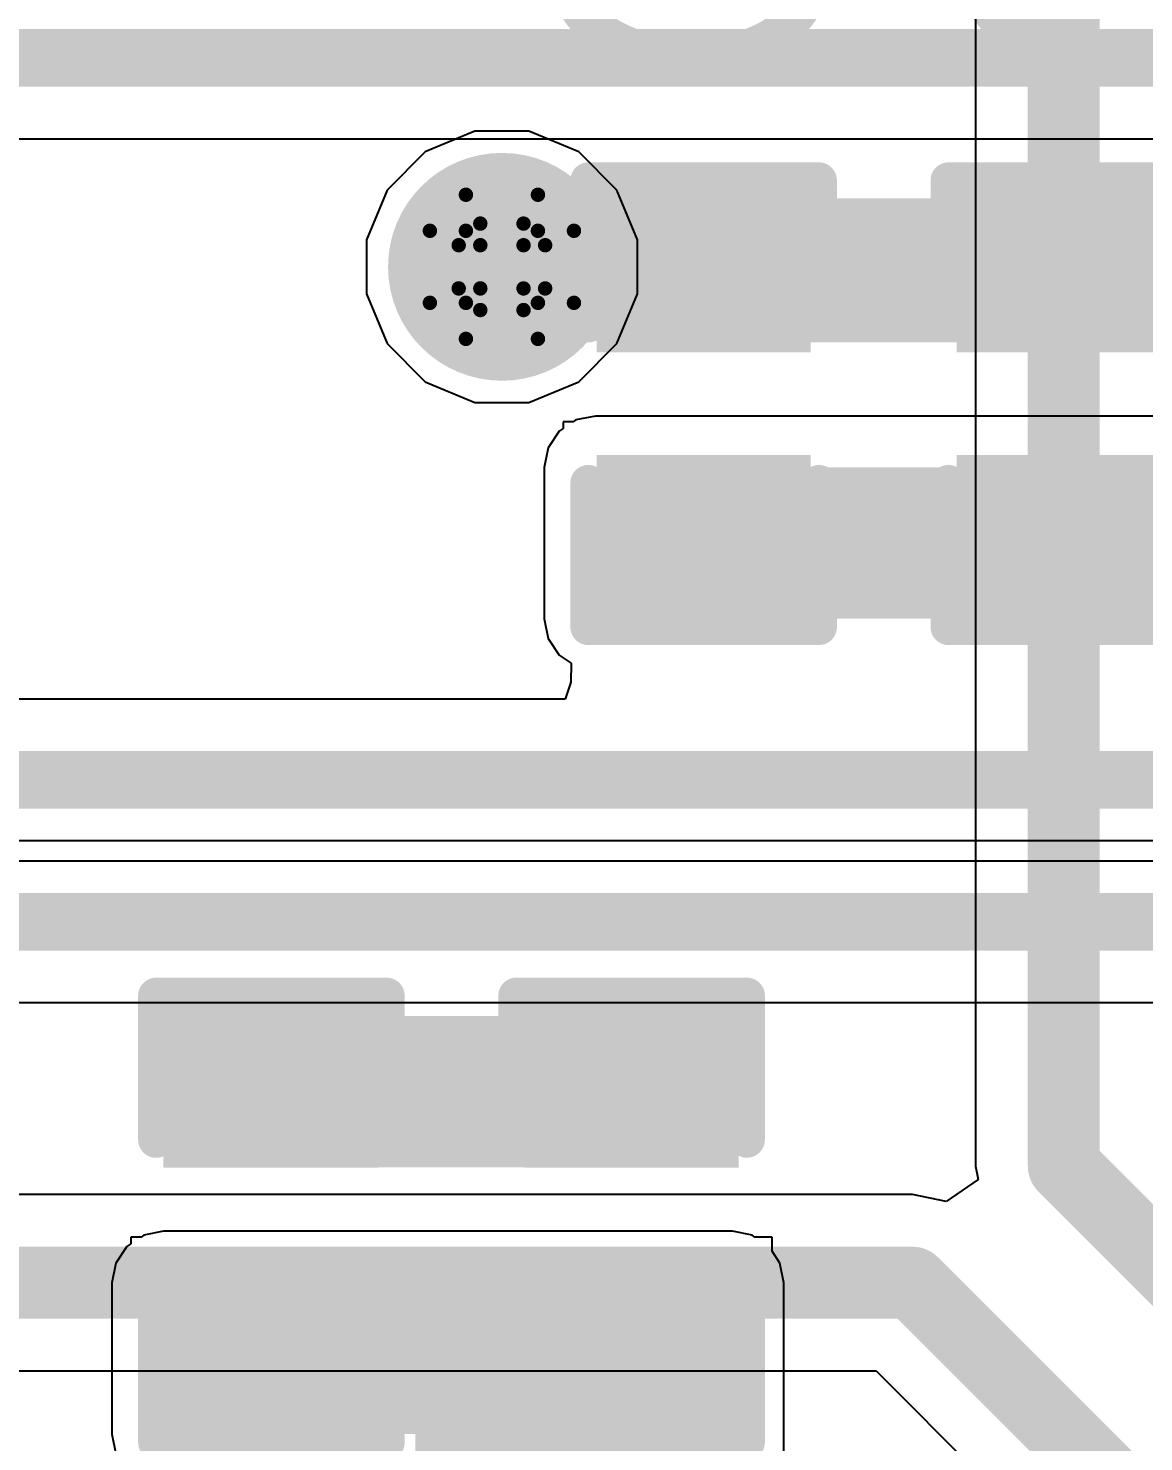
# Model space of a CAD drawing. Header units: inches. Extents: x -0.1 to 17.9, y -0.8 to 4.8.
# Drawn here: x 1.2062 to 1.3611, y 2.5989 to 2.7951 of the extents above; entities that cross this region are included whole.
import ezdxf

# ---------------------------------------------------------------- set-up
doc = ezdxf.new("R2010")
doc.units = ezdxf.units.IN
doc.header["$MEASUREMENT"] = 0
for name, color, linetype in [('Bottom Layer 1', 5, 'Continuous'), ('Bottom Overlay', 54, 'Continuous'), ('Bottom Paste', 16, 'Continuous'), ('Bottom Solder', 6, 'Continuous'), ('Drill Drawing', 1, 'Continuous'), ('GND+Signal', 16, 'Continuous'), ('PWR+Signal', 76, 'Continuous'), ('Top Layer 1', 1, 'Continuous'), ('Top Solder', 216, 'Continuous'), ('Via Holes', 16, 'Continuous')]:
    doc.layers.add(name, color=color, linetype=linetype)
doc.styles.add('Arial', font='', dxfattribs={"height": 0.2})
doc.styles.get('Arial').set_extended_font_data('Arial')

# ---------------------------------------------------------------- blocks, each defined once
blk = doc.blocks.new('C___0402_B_40')
at = {"layer": 'Bottom Layer 1'}
for points in [[(-0.0095, 0.0125), (-0.0095, -0.0125), (-0.0275, -0.0125), (-0.0275, 0.0125)], [(0.0275, 0.0125), (0.0275, -0.0125), (0.0095, -0.0125), (0.0095, 0.0125)]]:
    blk.add_hatch(color=5, dxfattribs=at).paths.add_polyline_path(points)
at = {"layer": 'Bottom Paste'}
for points in [[(-0.0095, 0.0125), (-0.0095, -0.0125), (-0.0275, -0.0125), (-0.0275, 0.0125)], [(0.0275, 0.0125), (0.0275, -0.0125), (0.0095, -0.0125), (0.0095, 0.0125)]]:
    blk.add_hatch(color=16, dxfattribs=at).paths.add_polyline_path(points)
at = {"layer": 'Bottom Solder'}
for points in [[(-0.00714, 0.01486), (-0.00714, -0.01486), (-0.02986, -0.01486), (-0.02986, 0.01486)], [(0.02986, 0.01486), (0.02986, -0.01486), (0.00714, -0.01486), (0.00714, 0.01486)]]:
    blk.add_hatch(color=6, dxfattribs=at).paths.add_polyline_path(points)
at = {"layer": 'Bottom Overlay'}
for points in [[(-0.031, 0.016, 0.005, 0.005, 0), (-0.011, 0.016, 0.005, 0.005, 0)], [(-0.031, 0.016, 0.005, 0.005, 0), (-0.031, -0.016, 0.005, 0.005, 0)], [(0.011, 0.016, 0.005, 0.005, 0), (0.031, 0.016, 0.005, 0.005, 0)], [(0.031, 0.016, 0.005, 0.005, 0), (0.031, -0.016, 0.005, 0.005, 0)], [(-0.031, -0.016, 0.005, 0.005, 0), (-0.011, -0.016, 0.005, 0.005, 0)], [(0.011, -0.016, 0.005, 0.005, 0), (0.031, -0.016, 0.005, 0.005, 0)]]:
    blk.add_lwpolyline(points, format="xyseb", dxfattribs=at)
for points in [[(-0.03225, 0.016, 0.0025, 0.0025, 1), (-0.02975, 0.016, 0.0025, 0.0025, 1)], [(-0.03225, 0.016, 0.0025, 0.0025, 1), (-0.02975, 0.016, 0.0025, 0.0025, 1)], [(-0.01225, 0.016, 0.0025, 0.0025, 1), (-0.00975, 0.016, 0.0025, 0.0025, 1)], [(0.00975, 0.016, 0.0025, 0.0025, 1), (0.01225, 0.016, 0.0025, 0.0025, 1)], [(0.02975, 0.016, 0.0025, 0.0025, 1), (0.03225, 0.016, 0.0025, 0.0025, 1)], [(0.02975, 0.016, 0.0025, 0.0025, 1), (0.03225, 0.016, 0.0025, 0.0025, 1)], [(-0.03225, -0.016, 0.0025, 0.0025, 1), (-0.02975, -0.016, 0.0025, 0.0025, 1)], [(-0.03225, -0.016, 0.0025, 0.0025, 1), (-0.02975, -0.016, 0.0025, 0.0025, 1)], [(-0.01225, -0.016, 0.0025, 0.0025, 1), (-0.00975, -0.016, 0.0025, 0.0025, 1)], [(0.00975, -0.016, 0.0025, 0.0025, 1), (0.01225, -0.016, 0.0025, 0.0025, 1)], [(0.02975, -0.016, 0.0025, 0.0025, 1), (0.03225, -0.016, 0.0025, 0.0025, 1)], [(0.02975, -0.016, 0.0025, 0.0025, 1), (0.03225, -0.016, 0.0025, 0.0025, 1)]]:
    blk.add_lwpolyline(points, format="xyseb", close=True, dxfattribs=at)
blk = doc.blocks.new('C___0402_B_41')
at = {"layer": 'Bottom Layer 1'}
for points in [[(-0.0095, 0.0125), (-0.0095, -0.0125), (-0.0275, -0.0125), (-0.0275, 0.0125)], [(0.0275, 0.0125), (0.0275, -0.0125), (0.0095, -0.0125), (0.0095, 0.0125)]]:
    blk.add_hatch(color=5, dxfattribs=at).paths.add_polyline_path(points)
at = {"layer": 'Bottom Paste'}
for points in [[(-0.0095, 0.0125), (-0.0095, -0.0125), (-0.0275, -0.0125), (-0.0275, 0.0125)], [(0.0275, 0.0125), (0.0275, -0.0125), (0.0095, -0.0125), (0.0095, 0.0125)]]:
    blk.add_hatch(color=16, dxfattribs=at).paths.add_polyline_path(points)
at = {"layer": 'Bottom Solder'}
for points in [[(-0.00714, 0.01486), (-0.00714, -0.01486), (-0.02986, -0.01486), (-0.02986, 0.01486)], [(0.02986, 0.01486), (0.02986, -0.01486), (0.00714, -0.01486), (0.00714, 0.01486)]]:
    blk.add_hatch(color=6, dxfattribs=at).paths.add_polyline_path(points)
at = {"layer": 'Bottom Overlay'}
for points in [[(-0.031, 0.016, 0.005, 0.005, 0), (-0.011, 0.016, 0.005, 0.005, 0)], [(-0.031, 0.016, 0.005, 0.005, 0), (-0.031, -0.016, 0.005, 0.005, 0)], [(0.011, 0.016, 0.005, 0.005, 0), (0.031, 0.016, 0.005, 0.005, 0)], [(0.031, 0.016, 0.005, 0.005, 0), (0.031, -0.016, 0.005, 0.005, 0)], [(-0.031, -0.016, 0.005, 0.005, 0), (-0.011, -0.016, 0.005, 0.005, 0)], [(0.011, -0.016, 0.005, 0.005, 0), (0.031, -0.016, 0.005, 0.005, 0)]]:
    blk.add_lwpolyline(points, format="xyseb", dxfattribs=at)
for points in [[(-0.03225, 0.016, 0.0025, 0.0025, 1), (-0.02975, 0.016, 0.0025, 0.0025, 1)], [(-0.03225, 0.016, 0.0025, 0.0025, 1), (-0.02975, 0.016, 0.0025, 0.0025, 1)], [(-0.01225, 0.016, 0.0025, 0.0025, 1), (-0.00975, 0.016, 0.0025, 0.0025, 1)], [(0.00975, 0.016, 0.0025, 0.0025, 1), (0.01225, 0.016, 0.0025, 0.0025, 1)], [(0.02975, 0.016, 0.0025, 0.0025, 1), (0.03225, 0.016, 0.0025, 0.0025, 1)], [(0.02975, 0.016, 0.0025, 0.0025, 1), (0.03225, 0.016, 0.0025, 0.0025, 1)], [(-0.03225, -0.016, 0.0025, 0.0025, 1), (-0.02975, -0.016, 0.0025, 0.0025, 1)], [(-0.03225, -0.016, 0.0025, 0.0025, 1), (-0.02975, -0.016, 0.0025, 0.0025, 1)], [(-0.01225, -0.016, 0.0025, 0.0025, 1), (-0.00975, -0.016, 0.0025, 0.0025, 1)], [(0.00975, -0.016, 0.0025, 0.0025, 1), (0.01225, -0.016, 0.0025, 0.0025, 1)], [(0.02975, -0.016, 0.0025, 0.0025, 1), (0.03225, -0.016, 0.0025, 0.0025, 1)], [(0.02975, -0.016, 0.0025, 0.0025, 1), (0.03225, -0.016, 0.0025, 0.0025, 1)]]:
    blk.add_lwpolyline(points, format="xyseb", close=True, dxfattribs=at)
blk = doc.blocks.new('C___0402_B_42')
at = {"layer": 'Bottom Layer 1'}
for points in [[(-0.0095, 0.0125), (-0.0095, -0.0125), (-0.0275, -0.0125), (-0.0275, 0.0125)], [(0.0275, 0.0125), (0.0275, -0.0125), (0.0095, -0.0125), (0.0095, 0.0125)]]:
    blk.add_hatch(color=5, dxfattribs=at).paths.add_polyline_path(points)
at = {"layer": 'Bottom Paste'}
for points in [[(-0.0095, 0.0125), (-0.0095, -0.0125), (-0.0275, -0.0125), (-0.0275, 0.0125)], [(0.0275, 0.0125), (0.0275, -0.0125), (0.0095, -0.0125), (0.0095, 0.0125)]]:
    blk.add_hatch(color=16, dxfattribs=at).paths.add_polyline_path(points)
at = {"layer": 'Bottom Solder'}
for points in [[(-0.00714, 0.01486), (-0.00714, -0.01486), (-0.02986, -0.01486), (-0.02986, 0.01486)], [(0.02986, 0.01486), (0.02986, -0.01486), (0.00714, -0.01486), (0.00714, 0.01486)]]:
    blk.add_hatch(color=6, dxfattribs=at).paths.add_polyline_path(points)
at = {"layer": 'Bottom Overlay'}
for points in [[(-0.031, 0.016, 0.005, 0.005, 0), (-0.011, 0.016, 0.005, 0.005, 0)], [(-0.031, 0.016, 0.005, 0.005, 0), (-0.031, -0.016, 0.005, 0.005, 0)], [(0.011, 0.016, 0.005, 0.005, 0), (0.031, 0.016, 0.005, 0.005, 0)], [(0.031, 0.016, 0.005, 0.005, 0), (0.031, -0.016, 0.005, 0.005, 0)], [(-0.031, -0.016, 0.005, 0.005, 0), (-0.011, -0.016, 0.005, 0.005, 0)], [(0.011, -0.016, 0.005, 0.005, 0), (0.031, -0.016, 0.005, 0.005, 0)]]:
    blk.add_lwpolyline(points, format="xyseb", dxfattribs=at)
for points in [[(-0.03225, 0.016, 0.0025, 0.0025, 1), (-0.02975, 0.016, 0.0025, 0.0025, 1)], [(-0.03225, 0.016, 0.0025, 0.0025, 1), (-0.02975, 0.016, 0.0025, 0.0025, 1)], [(-0.01225, 0.016, 0.0025, 0.0025, 1), (-0.00975, 0.016, 0.0025, 0.0025, 1)], [(0.00975, 0.016, 0.0025, 0.0025, 1), (0.01225, 0.016, 0.0025, 0.0025, 1)], [(0.02975, 0.016, 0.0025, 0.0025, 1), (0.03225, 0.016, 0.0025, 0.0025, 1)], [(0.02975, 0.016, 0.0025, 0.0025, 1), (0.03225, 0.016, 0.0025, 0.0025, 1)], [(-0.03225, -0.016, 0.0025, 0.0025, 1), (-0.02975, -0.016, 0.0025, 0.0025, 1)], [(-0.03225, -0.016, 0.0025, 0.0025, 1), (-0.02975, -0.016, 0.0025, 0.0025, 1)], [(-0.01225, -0.016, 0.0025, 0.0025, 1), (-0.00975, -0.016, 0.0025, 0.0025, 1)], [(0.00975, -0.016, 0.0025, 0.0025, 1), (0.01225, -0.016, 0.0025, 0.0025, 1)], [(0.02975, -0.016, 0.0025, 0.0025, 1), (0.03225, -0.016, 0.0025, 0.0025, 1)], [(0.02975, -0.016, 0.0025, 0.0025, 1), (0.03225, -0.016, 0.0025, 0.0025, 1)]]:
    blk.add_lwpolyline(points, format="xyseb", close=True, dxfattribs=at)
blk = doc.blocks.new('C___0402_B_43')
at = {"layer": 'Bottom Layer 1'}
for points in [[(-0.0095, 0.0125), (-0.0095, -0.0125), (-0.0275, -0.0125), (-0.0275, 0.0125)], [(0.0275, 0.0125), (0.0275, -0.0125), (0.0095, -0.0125), (0.0095, 0.0125)]]:
    blk.add_hatch(color=5, dxfattribs=at).paths.add_polyline_path(points)
at = {"layer": 'Bottom Paste'}
for points in [[(-0.0095, 0.0125), (-0.0095, -0.0125), (-0.0275, -0.0125), (-0.0275, 0.0125)], [(0.0275, 0.0125), (0.0275, -0.0125), (0.0095, -0.0125), (0.0095, 0.0125)]]:
    blk.add_hatch(color=16, dxfattribs=at).paths.add_polyline_path(points)
at = {"layer": 'Bottom Solder'}
for points in [[(-0.00714, 0.01486), (-0.00714, -0.01486), (-0.02986, -0.01486), (-0.02986, 0.01486)], [(0.02986, 0.01486), (0.02986, -0.01486), (0.00714, -0.01486), (0.00714, 0.01486)]]:
    blk.add_hatch(color=6, dxfattribs=at).paths.add_polyline_path(points)
at = {"layer": 'Bottom Overlay'}
for points in [[(-0.031, 0.016, 0.005, 0.005, 0), (-0.011, 0.016, 0.005, 0.005, 0)], [(-0.031, 0.016, 0.005, 0.005, 0), (-0.031, -0.016, 0.005, 0.005, 0)], [(0.011, 0.016, 0.005, 0.005, 0), (0.031, 0.016, 0.005, 0.005, 0)], [(0.031, 0.016, 0.005, 0.005, 0), (0.031, -0.016, 0.005, 0.005, 0)], [(-0.031, -0.016, 0.005, 0.005, 0), (-0.011, -0.016, 0.005, 0.005, 0)], [(0.011, -0.016, 0.005, 0.005, 0), (0.031, -0.016, 0.005, 0.005, 0)]]:
    blk.add_lwpolyline(points, format="xyseb", dxfattribs=at)
for points in [[(-0.03225, 0.016, 0.0025, 0.0025, 1), (-0.02975, 0.016, 0.0025, 0.0025, 1)], [(-0.03225, 0.016, 0.0025, 0.0025, 1), (-0.02975, 0.016, 0.0025, 0.0025, 1)], [(-0.01225, 0.016, 0.0025, 0.0025, 1), (-0.00975, 0.016, 0.0025, 0.0025, 1)], [(0.00975, 0.016, 0.0025, 0.0025, 1), (0.01225, 0.016, 0.0025, 0.0025, 1)], [(0.02975, 0.016, 0.0025, 0.0025, 1), (0.03225, 0.016, 0.0025, 0.0025, 1)], [(0.02975, 0.016, 0.0025, 0.0025, 1), (0.03225, 0.016, 0.0025, 0.0025, 1)], [(-0.03225, -0.016, 0.0025, 0.0025, 1), (-0.02975, -0.016, 0.0025, 0.0025, 1)], [(-0.03225, -0.016, 0.0025, 0.0025, 1), (-0.02975, -0.016, 0.0025, 0.0025, 1)], [(-0.01225, -0.016, 0.0025, 0.0025, 1), (-0.00975, -0.016, 0.0025, 0.0025, 1)], [(0.00975, -0.016, 0.0025, 0.0025, 1), (0.01225, -0.016, 0.0025, 0.0025, 1)], [(0.02975, -0.016, 0.0025, 0.0025, 1), (0.03225, -0.016, 0.0025, 0.0025, 1)], [(0.02975, -0.016, 0.0025, 0.0025, 1), (0.03225, -0.016, 0.0025, 0.0025, 1)]]:
    blk.add_lwpolyline(points, format="xyseb", close=True, dxfattribs=at)

msp = doc.modelspace()

# ---------------------------------------------------------------- hatches: boundary and pattern name
at = {"layer": 'Bottom Layer 1'}
h = msp.add_hatch(color=5, dxfattribs=at)
edge = h.paths.add_edge_path()
edge.add_arc((1.272, 2.762), 0.01181, 0, 360)
for points in [[(1.285, 2.71315), (1.389, 2.71315), (1.389, 2.73415), (1.285, 2.73415)], [(1.225, 2.637), (1.304, 2.637), (1.304, 2.658), (1.225, 2.658)], [(1.225, 2.6), (1.304, 2.6), (1.304, 2.621), (1.225, 2.621)], [(1.26, 2.558), (1.304, 2.558), (1.304, 2.621), (1.26, 2.621)]]:
    msp.add_hatch(color=5, dxfattribs=at).paths.add_polyline_path(points)
at = {"layer": 'Bottom Solder'}
h = msp.add_hatch(color=6, dxfattribs=at)
edge = h.paths.add_edge_path()
edge.add_arc((1.272, 2.762), 0.01581, 0, 360)
at = {"layer": 'GND+Signal'}
h = msp.add_hatch(color=16, dxfattribs=at)
edge = h.paths.add_edge_path()
edge.add_arc((1.272, 2.762), 0.01181, 0, 360)
at = {"layer": 'PWR+Signal'}
h = msp.add_hatch(color=76, dxfattribs=at)
edge = h.paths.add_edge_path()
edge.add_arc((1.272, 2.762), 0.01181, 0, 360)
at = {"layer": 'Top Layer 1'}
h = msp.add_hatch(color=1, dxfattribs=at)
edge = h.paths.add_edge_path()
edge.add_arc((1.272, 2.762), 0.01181, 0, 360)
at = {"layer": 'Top Solder'}
h = msp.add_hatch(color=216, dxfattribs=at)
edge = h.paths.add_edge_path()
edge.add_arc((1.272, 2.762), 0.01581, 0, 360)
at = {"layer": 'Via Holes'}
h = msp.add_hatch(color=7, dxfattribs=at)
edge = h.paths.add_edge_path()
edge.add_arc((1.272, 2.762), 0.00591, 0, 360)

# ---------------------------------------------------------------- linework, layer by layer
at = {"layer": 'Bottom Layer 1'}
for p, q in [((0.99465, 2.77978), (1.45135, 2.77978)), ((1.28227, 2.74075), (1.2819, 2.7405)), ((1.285, 2.74129), (1.28227, 2.74075)), ((1.37359, 2.74129), (1.285, 2.74129)), ((1.27995, 2.7392), (1.27841, 2.73689)), ((1.2805, 2.73957), (1.27995, 2.7392)), ((1.2819, 2.7405), (1.2805, 2.7405)), ((1.2805, 2.7405), (1.2805, 2.73957)), ((1.27841, 2.73689), (1.27786, 2.73415)), ((1.27786, 2.73415), (1.27786, 2.71315)), ((1.27786, 2.71315), (1.27841, 2.71042)), ((1.27841, 2.71042), (1.27995, 2.70811)), ((1.27995, 2.70811), (1.28161, 2.707)), ((1.28161, 2.707), (1.28155, 2.70437)), ((1.28155, 2.70437), (1.28078, 2.702)), ((1.28078, 2.702), (1.06346, 2.702)), ((1.06346, 2.67957), (1.42379, 2.67957)), ((1.2219, 2.62735), (1.2205, 2.62735)), ((1.2205, 2.62735), (1.2205, 2.62641)), ((1.22227, 2.62759), (1.2219, 2.62735)), ((1.225, 2.62814), (1.22227, 2.62759)), ((1.304, 2.62814), (1.225, 2.62814)), ((1.30673, 2.62759), (1.304, 2.62814)), ((1.3071, 2.62735), (1.30673, 2.62759)), ((1.3095, 2.62735), (1.3071, 2.62735)), ((1.3095, 2.62537), (1.3095, 2.62735)), ((1.21995, 2.62605), (1.21841, 2.62373)), ((1.2205, 2.62641), (1.21995, 2.62605)), ((1.31059, 2.62373), (1.3095, 2.62537)), ((1.21841, 2.62373), (1.21786, 2.621)), ((1.31114, 2.621), (1.31059, 2.62373)), ((1.21786, 2.621), (1.21786, 2.6)), ((1.31114, 2.558), (1.31114, 2.621)), ((1.21786, 2.6), (1.21841, 2.59727))]:
    msp.add_line(p, q, dxfattribs=at)
for points in [[(0.99, 2.791, 0.008, 0.008, 0), (1.456, 2.791, 0.008, 0.008, 0)], [(1.272, 2.762, 0.02, 0.02, 0), (1.2995, 2.762, 0.02, 0.02, 0)], [(1.2995, 2.762, 0.02, 0.02, 0), (1.3, 2.7615, 0.02, 0.02, 0)], [(1.3, 2.7615, 0.02, 0.02, 0), (1.35, 2.7615, 0.02, 0.02, 0)], [(1.04808, 2.69079, 0.008, 0.008, 0), (1.42379, 2.69079, 0.008, 0.008, 0)]]:
    msp.add_lwpolyline(points, format="xyseb", dxfattribs=at)
for points in [[(1.267, 2.762, 0.01, 0.01, 1), (1.277, 2.762, 0.01, 0.01, 1)], [(1.2945, 2.762, 0.01, 0.01, 1), (1.3045, 2.762, 0.01, 0.01, 1)], [(1.2945, 2.762, 0.01, 0.01, 1), (1.3045, 2.762, 0.01, 0.01, 1)], [(1.295, 2.7615, 0.01, 0.01, 1), (1.305, 2.7615, 0.01, 0.01, 1)], [(1.295, 2.7615, 0.01, 0.01, 1), (1.305, 2.7615, 0.01, 0.01, 1)], [(1.345, 2.7615, 0.01, 0.01, 1), (1.355, 2.7615, 0.01, 0.01, 1)]]:
    msp.add_lwpolyline(points, format="xyseb", close=True, dxfattribs=at)
at = {"layer": 'Drill Drawing'}
for points in [[(1.267, 2.767, 0.002, 0.002, 0), (1.267, 2.772, 0.002, 0.002, 0)], [(1.267, 2.772, 0.002, 0.002, 0), (1.277, 2.772, 0.002, 0.002, 0)], [(1.277, 2.767, 0.002, 0.002, 0), (1.277, 2.772, 0.002, 0.002, 0)], [(1.262, 2.757, 0.002, 0.002, 0), (1.262, 2.767, 0.002, 0.002, 0)], [(1.262, 2.767, 0.002, 0.002, 0), (1.267, 2.767, 0.002, 0.002, 0)], [(1.269, 2.765, 0.002, 0.002, 0), (1.269, 2.768, 0.002, 0.002, 0)], [(1.269, 2.768, 0.002, 0.002, 0), (1.275, 2.768, 0.002, 0.002, 0)], [(1.275, 2.765, 0.002, 0.002, 0), (1.275, 2.768, 0.002, 0.002, 0)], [(1.277, 2.767, 0.002, 0.002, 0), (1.282, 2.767, 0.002, 0.002, 0)], [(1.282, 2.757, 0.002, 0.002, 0), (1.282, 2.767, 0.002, 0.002, 0)], [(1.266, 2.759, 0.002, 0.002, 0), (1.266, 2.765, 0.002, 0.002, 0)], [(1.266, 2.765, 0.002, 0.002, 0), (1.269, 2.765, 0.002, 0.002, 0)], [(1.275, 2.765, 0.002, 0.002, 0), (1.278, 2.765, 0.002, 0.002, 0)], [(1.278, 2.759, 0.002, 0.002, 0), (1.278, 2.765, 0.002, 0.002, 0)], [(1.266, 2.759, 0.002, 0.002, 0), (1.269, 2.759, 0.002, 0.002, 0)], [(1.269, 2.756, 0.002, 0.002, 0), (1.269, 2.759, 0.002, 0.002, 0)], [(1.275, 2.759, 0.002, 0.002, 0), (1.278, 2.759, 0.002, 0.002, 0)], [(1.275, 2.756, 0.002, 0.002, 0), (1.275, 2.759, 0.002, 0.002, 0)], [(1.262, 2.757, 0.002, 0.002, 0), (1.267, 2.757, 0.002, 0.002, 0)], [(1.267, 2.752, 0.002, 0.002, 0), (1.267, 2.757, 0.002, 0.002, 0)], [(1.269, 2.756, 0.002, 0.002, 0), (1.275, 2.756, 0.002, 0.002, 0)], [(1.277, 2.757, 0.002, 0.002, 0), (1.282, 2.757, 0.002, 0.002, 0)], [(1.277, 2.752, 0.002, 0.002, 0), (1.277, 2.757, 0.002, 0.002, 0)], [(1.267, 2.752, 0.002, 0.002, 0), (1.277, 2.752, 0.002, 0.002, 0)]]:
    msp.add_lwpolyline(points, format="xyseb", dxfattribs=at)
for points in [[(1.2665, 2.772, 0.001, 0.001, 1), (1.2675, 2.772, 0.001, 0.001, 1)], [(1.2665, 2.772, 0.001, 0.001, 1), (1.2675, 2.772, 0.001, 0.001, 1)], [(1.2765, 2.772, 0.001, 0.001, 1), (1.2775, 2.772, 0.001, 0.001, 1)], [(1.2765, 2.772, 0.001, 0.001, 1), (1.2775, 2.772, 0.001, 0.001, 1)], [(1.2615, 2.767, 0.001, 0.001, 1), (1.2625, 2.767, 0.001, 0.001, 1)], [(1.2615, 2.767, 0.001, 0.001, 1), (1.2625, 2.767, 0.001, 0.001, 1)], [(1.2665, 2.767, 0.001, 0.001, 1), (1.2675, 2.767, 0.001, 0.001, 1)], [(1.2665, 2.767, 0.001, 0.001, 1), (1.2675, 2.767, 0.001, 0.001, 1)], [(1.2685, 2.768, 0.001, 0.001, 1), (1.2695, 2.768, 0.001, 0.001, 1)], [(1.2685, 2.768, 0.001, 0.001, 1), (1.2695, 2.768, 0.001, 0.001, 1)], [(1.2745, 2.768, 0.001, 0.001, 1), (1.2755, 2.768, 0.001, 0.001, 1)], [(1.2745, 2.768, 0.001, 0.001, 1), (1.2755, 2.768, 0.001, 0.001, 1)], [(1.2765, 2.767, 0.001, 0.001, 1), (1.2775, 2.767, 0.001, 0.001, 1)], [(1.2765, 2.767, 0.001, 0.001, 1), (1.2775, 2.767, 0.001, 0.001, 1)], [(1.2815, 2.767, 0.001, 0.001, 1), (1.2825, 2.767, 0.001, 0.001, 1)], [(1.2815, 2.767, 0.001, 0.001, 1), (1.2825, 2.767, 0.001, 0.001, 1)], [(1.2655, 2.765, 0.001, 0.001, 1), (1.2665, 2.765, 0.001, 0.001, 1)], [(1.2655, 2.765, 0.001, 0.001, 1), (1.2665, 2.765, 0.001, 0.001, 1)], [(1.2685, 2.765, 0.001, 0.001, 1), (1.2695, 2.765, 0.001, 0.001, 1)], [(1.2685, 2.765, 0.001, 0.001, 1), (1.2695, 2.765, 0.001, 0.001, 1)], [(1.2745, 2.765, 0.001, 0.001, 1), (1.2755, 2.765, 0.001, 0.001, 1)], [(1.2745, 2.765, 0.001, 0.001, 1), (1.2755, 2.765, 0.001, 0.001, 1)], [(1.2775, 2.765, 0.001, 0.001, 1), (1.2785, 2.765, 0.001, 0.001, 1)], [(1.2775, 2.765, 0.001, 0.001, 1), (1.2785, 2.765, 0.001, 0.001, 1)], [(1.2655, 2.759, 0.001, 0.001, 1), (1.2665, 2.759, 0.001, 0.001, 1)], [(1.2655, 2.759, 0.001, 0.001, 1), (1.2665, 2.759, 0.001, 0.001, 1)], [(1.2685, 2.759, 0.001, 0.001, 1), (1.2695, 2.759, 0.001, 0.001, 1)], [(1.2685, 2.759, 0.001, 0.001, 1), (1.2695, 2.759, 0.001, 0.001, 1)], [(1.2745, 2.759, 0.001, 0.001, 1), (1.2755, 2.759, 0.001, 0.001, 1)], [(1.2745, 2.759, 0.001, 0.001, 1), (1.2755, 2.759, 0.001, 0.001, 1)], [(1.2775, 2.759, 0.001, 0.001, 1), (1.2785, 2.759, 0.001, 0.001, 1)], [(1.2775, 2.759, 0.001, 0.001, 1), (1.2785, 2.759, 0.001, 0.001, 1)], [(1.2615, 2.757, 0.001, 0.001, 1), (1.2625, 2.757, 0.001, 0.001, 1)], [(1.2615, 2.757, 0.001, 0.001, 1), (1.2625, 2.757, 0.001, 0.001, 1)], [(1.2665, 2.757, 0.001, 0.001, 1), (1.2675, 2.757, 0.001, 0.001, 1)], [(1.2665, 2.757, 0.001, 0.001, 1), (1.2675, 2.757, 0.001, 0.001, 1)], [(1.2685, 2.756, 0.001, 0.001, 1), (1.2695, 2.756, 0.001, 0.001, 1)], [(1.2685, 2.756, 0.001, 0.001, 1), (1.2695, 2.756, 0.001, 0.001, 1)], [(1.2745, 2.756, 0.001, 0.001, 1), (1.2755, 2.756, 0.001, 0.001, 1)], [(1.2745, 2.756, 0.001, 0.001, 1), (1.2755, 2.756, 0.001, 0.001, 1)], [(1.2765, 2.757, 0.001, 0.001, 1), (1.2775, 2.757, 0.001, 0.001, 1)], [(1.2765, 2.757, 0.001, 0.001, 1), (1.2775, 2.757, 0.001, 0.001, 1)], [(1.2815, 2.757, 0.001, 0.001, 1), (1.2825, 2.757, 0.001, 0.001, 1)], [(1.2815, 2.757, 0.001, 0.001, 1), (1.2825, 2.757, 0.001, 0.001, 1)], [(1.2665, 2.752, 0.001, 0.001, 1), (1.2675, 2.752, 0.001, 0.001, 1)], [(1.2665, 2.752, 0.001, 0.001, 1), (1.2675, 2.752, 0.001, 0.001, 1)], [(1.2765, 2.752, 0.001, 0.001, 1), (1.2775, 2.752, 0.001, 0.001, 1)], [(1.2765, 2.752, 0.001, 0.001, 1), (1.2775, 2.752, 0.001, 0.001, 1)]]:
    msp.add_lwpolyline(points, format="xyseb", close=True, dxfattribs=at)
at = {"layer": 'GND+Signal'}
for p, q in [((1.33776, 2.86711), (1.33776, 2.6372)), ((1.33776, 2.6372), (1.33813, 2.63534)), ((1.33813, 2.63534), (1.33368, 2.6323)), ((1.329, 2.63324), (1.11691, 2.63324)), ((1.33368, 2.6323), (1.329, 2.63324)), ((1.09591, 2.60876), (1.32393, 2.60876)), ((1.32393, 2.60876), (1.38776, 2.54493))]:
    msp.add_line(p, q, dxfattribs=at)
for points in [[(1.35, 2.6372, 0.01, 0.01, 0), (1.35, 2.974, 0.01, 0.01, 0)], [(1.35, 2.6372, 0.01, 0.01, 0), (1.438, 2.5492, 0.01, 0.01, 0)], [(0.304, 2.621, 0.01, 0.01, 0), (1.329, 2.621, 0.01, 0.01, 0)], [(1.329, 2.621, 0.01, 0.01, 0), (1.4, 2.55, 0.01, 0.01, 0)]]:
    msp.add_lwpolyline(points, format="xyseb", dxfattribs=at)
for points in [[(1.3475, 2.6372, 0.005, 0.005, 1), (1.3525, 2.6372, 0.005, 0.005, 1)], [(1.3475, 2.6372, 0.005, 0.005, 1), (1.3525, 2.6372, 0.005, 0.005, 1)], [(1.3265, 2.621, 0.005, 0.005, 1), (1.3315, 2.621, 0.005, 0.005, 1)], [(1.3265, 2.621, 0.005, 0.005, 1), (1.3315, 2.621, 0.005, 0.005, 1)]]:
    msp.add_lwpolyline(points, format="xyseb", close=True, dxfattribs=at)
at = {"layer": 'PWR+Signal'}
for p, q in [((1.26826, 2.78081), (1.26134, 2.77795)), ((1.27574, 2.78081), (1.26826, 2.78081)), ((1.28266, 2.77795), (1.27574, 2.78081)), ((1.26134, 2.77795), (1.25605, 2.77266)), ((1.28795, 2.77266), (1.28266, 2.77795)), ((1.25605, 2.77266), (1.25319, 2.76574)), ((1.29081, 2.76574), (1.28795, 2.77266)), ((1.25319, 2.76574), (1.25319, 2.75826)), ((1.29081, 2.75826), (1.29081, 2.76574)), ((1.25319, 2.75826), (1.25605, 2.75134)), ((1.28795, 2.75134), (1.29081, 2.75826)), ((1.25605, 2.75134), (1.26134, 2.74605)), ((1.28266, 2.74605), (1.28795, 2.75134)), ((1.26134, 2.74605), (1.26826, 2.74319)), ((1.27574, 2.74319), (1.28266, 2.74605)), ((1.26826, 2.74319), (1.27574, 2.74319))]:
    msp.add_line(p, q, dxfattribs=at)
at = {"layer": 'Top Layer 1'}
for p, q in [((1.39885, 2.68232), (1.1671, 2.68232)), ((1.17175, 2.65989), (1.41729, 2.65989))]:
    msp.add_line(p, q, dxfattribs=at)
msp.add_lwpolyline([(1.1671, 2.6711, 0.008, 0.008, 0), (1.45323, 2.6711, 0.008, 0.008, 0)], format="xyseb", dxfattribs=at)

# ---------------------------------------------------------------- block references
at = {"rotation": 90}
for name, p in [('C___0402_B_40', (1.3, 2.743)), ('C___0402_B_41', (1.35, 2.743)), ('C___0402_B_43', (1.24, 2.62984)), ('C___0402_B_42', (1.29, 2.62985))]:
    msp.add_blockref(name, p, dxfattribs=at)

# ---------------------------------------------------------------- texts
at = {"layer": 'Bottom Overlay', "style": 'Arial', "text_generation_flag": 2}
for s, p in [('C74', (1.27801, 2.78568)), ('C75', (1.33501, 2.78568))]:
    msp.add_text(s, height=0.04, rotation=270, dxfattribs=at).set_placement(p)

doc.saveas('drawing.dxf')
